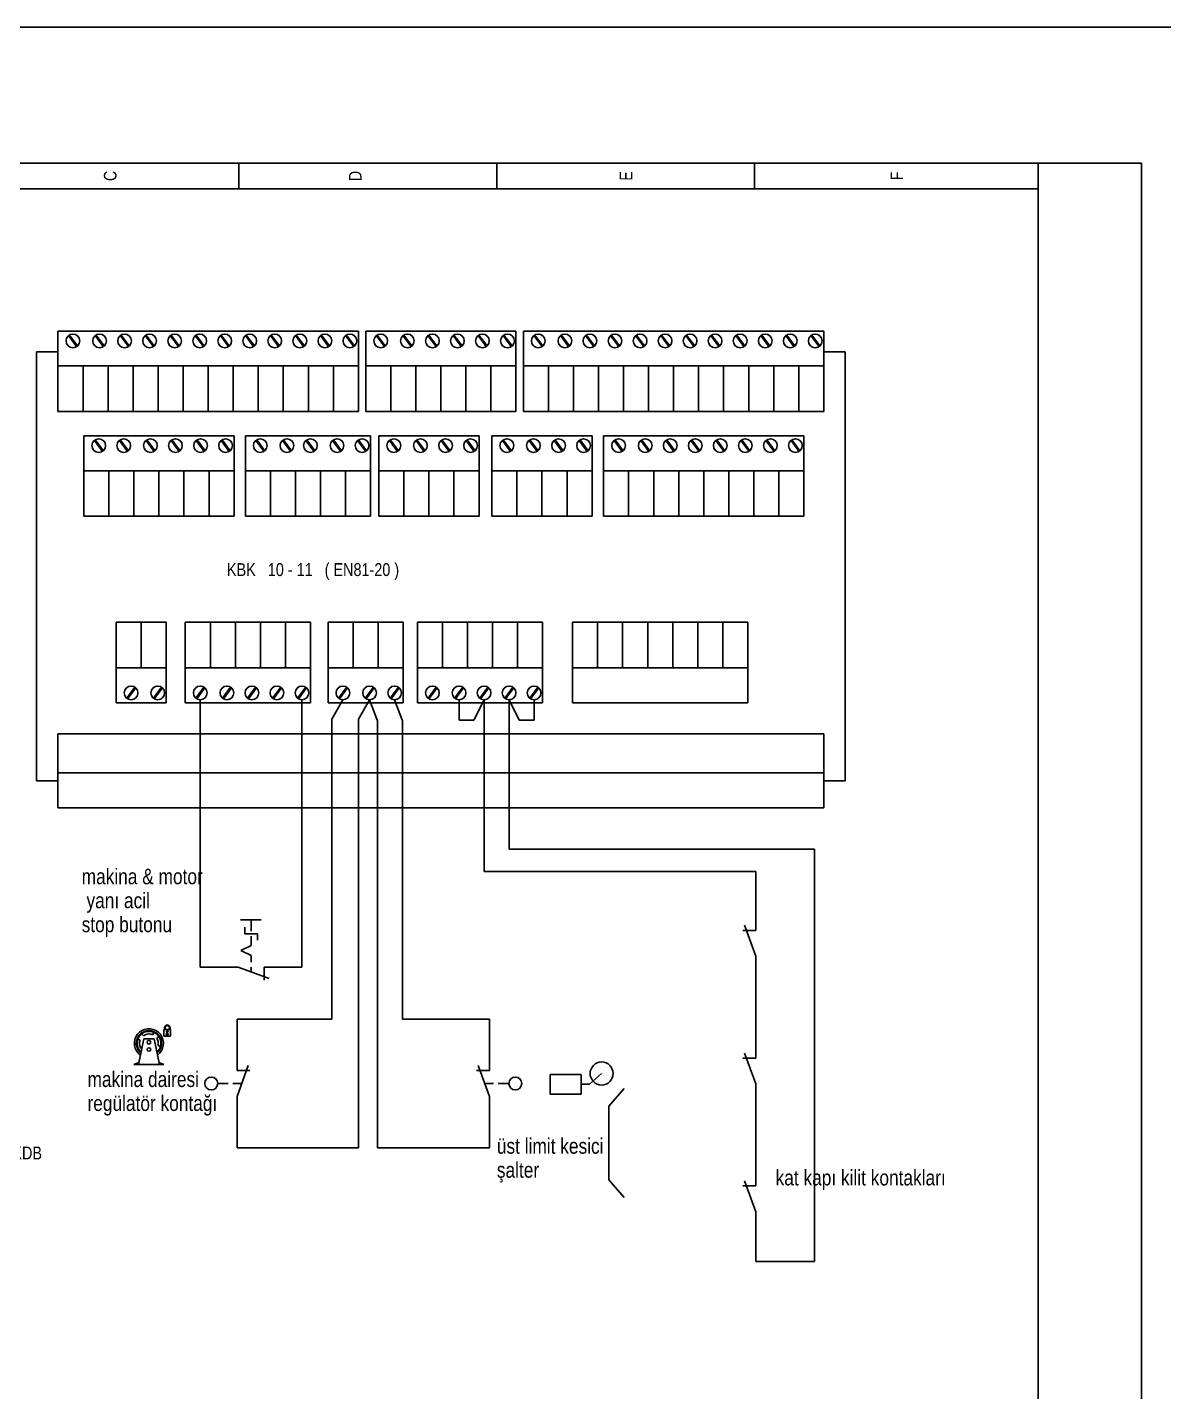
# Model space of a CAD drawing. Header units: centimetres. Extents: x 0 to 12993, y -30 to 2970.
# Drawn here: x 11181 to 11597, y 2470 to 2970 of the extents above; entities that cross this region are included whole.
import ezdxf
from ezdxf.enums import TextEntityAlignment as Align

# ---------------------------------------------------------------- set-up
doc = ezdxf.new("R2010")
doc.units = ezdxf.units.CM
for name, color, linetype in [('SCOTT-CERCEVE', 7, 'CONTINUOUS'), ('SCOTT-ELEKTRIK', 3, 'CONTINUOUS'), ('SCOTT-ELEKTRIK-YAZI', 4, 'CONTINUOUS')]:
    doc.layers.add(name, color=color, linetype=linetype)
doc.styles.get("Standard").update_dxf_attribs({"font": 'arial.ttf', "width": 0.8})

msp = doc.modelspace()

# ---------------------------------------------------------------- linework, layer by layer
at = {"layer": 'SCOTT-CERCEVE'}
for points in [[(0, 0), (12993.16, 0), (12993.16, 2970), (0, 2970)], [(100, 0), (12968.16, 0), (12968.16, 2970), (100, 2970)]]:
    msp.add_lwpolyline(points, close=True, dxfattribs=at)
at = {"layer": 'SCOTT-ELEKTRIK'}
for p, q in [((10922.36, 2920.2), (11589.11, 2920.2)), ((11258.1, 2920.2), (11258.1, 2910.74)), ((11352.67, 2910.74), (11352.67, 2920.2)), ((11447.25, 2910.74), (11447.25, 2920.2)), ((11551.28, 1974.44), (11551.28, 2920.2)), ((11589.11, 2920.2), (11589.11, 1974.44)), ((10922.36, 2910.74), (11551.28, 2910.74)), ((11191.8, 2858.58), (11191.8, 2829.05)), ((11301.97, 2858.58), (11191.8, 2858.58)), ((11301.97, 2858.58), (11301.97, 2829.05)), ((11304.67, 2858.58), (11304.67, 2829.05)), ((11304.67, 2858.58), (11359.75, 2858.58)), ((11359.75, 2858.58), (11359.75, 2829.05)), ((11359.75, 2858.58), (11359.75, 2829.05)), ((11362.45, 2858.58), (11362.45, 2829.05)), ((11472.62, 2858.58), (11362.45, 2858.58)), ((11472.62, 2858.58), (11472.62, 2829.05)), ((11198.65, 2852.86), (11195.66, 2856.89)), ((11198.65, 2852.86), (11195.66, 2856.89)), ((11198.96, 2853.1), (11195.98, 2857.12)), ((11198.96, 2853.1), (11195.98, 2857.12)), ((11208.42, 2852.86), (11205.43, 2856.89)), ((11208.42, 2852.86), (11205.43, 2856.89)), ((11208.73, 2853.1), (11205.76, 2857.12)), ((11208.73, 2853.1), (11205.76, 2857.12)), ((11217.6, 2852.86), (11214.61, 2856.89)), ((11217.6, 2852.86), (11214.61, 2856.89)), ((11217.91, 2853.1), (11214.94, 2857.12)), ((11217.91, 2853.1), (11214.94, 2857.12)), ((11226.78, 2852.86), (11223.79, 2856.89)), ((11226.78, 2852.86), (11223.79, 2856.89)), ((11227.09, 2853.1), (11224.12, 2857.12)), ((11227.09, 2853.1), (11224.12, 2857.12)), ((11235.96, 2852.86), (11232.98, 2856.89)), ((11235.96, 2852.86), (11232.98, 2856.89)), ((11236.27, 2853.1), (11233.3, 2857.12)), ((11236.27, 2853.1), (11233.3, 2857.12)), ((11245.14, 2852.86), (11242.16, 2856.89)), ((11245.14, 2852.86), (11242.16, 2856.89)), ((11245.45, 2853.1), (11242.48, 2857.12)), ((11245.45, 2853.1), (11242.48, 2857.12)), ((11254.32, 2852.86), (11251.34, 2856.89)), ((11254.32, 2852.86), (11251.34, 2856.89)), ((11254.63, 2853.1), (11251.66, 2857.12)), ((11254.63, 2853.1), (11251.66, 2857.12)), ((11263.5, 2852.86), (11260.52, 2856.89)), ((11263.5, 2852.86), (11260.52, 2856.89)), ((11263.82, 2853.1), (11260.84, 2857.12)), ((11263.82, 2853.1), (11260.84, 2857.12)), ((11272.68, 2852.86), (11269.7, 2856.89)), ((11272.68, 2852.86), (11269.7, 2856.89)), ((11273, 2853.1), (11270.02, 2857.12)), ((11273, 2853.1), (11270.02, 2857.12)), ((11281.86, 2852.86), (11278.88, 2856.89)), ((11281.86, 2852.86), (11278.88, 2856.89)), ((11282.18, 2853.1), (11279.2, 2857.12)), ((11282.18, 2853.1), (11279.2, 2857.12)), ((11291.05, 2852.86), (11288.06, 2856.89)), ((11291.05, 2852.86), (11288.06, 2856.89)), ((11291.36, 2853.1), (11288.38, 2857.12)), ((11291.36, 2853.1), (11288.38, 2857.12)), ((11300.23, 2852.86), (11297.24, 2856.89)), ((11300.23, 2852.86), (11297.24, 2856.89)), ((11300.54, 2853.1), (11297.56, 2857.12)), ((11300.54, 2853.1), (11297.56, 2857.12)), ((11311.52, 2852.86), (11308.53, 2856.89)), ((11311.52, 2852.86), (11308.53, 2856.89)), ((11311.83, 2853.1), (11308.86, 2857.12)), ((11311.83, 2853.1), (11308.86, 2857.12)), ((11321.29, 2852.86), (11318.3, 2856.89)), ((11321.29, 2852.86), (11318.3, 2856.89)), ((11321.6, 2853.1), (11318.63, 2857.12)), ((11321.6, 2853.1), (11318.63, 2857.12)), ((11330.47, 2852.86), (11327.48, 2856.89)), ((11330.47, 2852.86), (11327.48, 2856.89)), ((11330.78, 2853.1), (11327.81, 2857.12)), ((11330.78, 2853.1), (11327.81, 2857.12)), ((11339.65, 2852.86), (11336.66, 2856.89)), ((11339.65, 2852.86), (11336.66, 2856.89)), ((11339.96, 2853.1), (11336.99, 2857.12)), ((11339.96, 2853.1), (11336.99, 2857.12)), ((11348.83, 2852.86), (11345.85, 2856.89)), ((11348.83, 2852.86), (11345.85, 2856.89)), ((11349.14, 2853.1), (11346.17, 2857.12)), ((11349.14, 2853.1), (11346.17, 2857.12)), ((11358.01, 2852.86), (11355.03, 2856.89)), ((11358.01, 2852.86), (11355.03, 2856.89)), ((11358.32, 2853.1), (11355.35, 2857.12)), ((11358.32, 2853.1), (11355.35, 2857.12)), ((11369.3, 2852.86), (11366.32, 2856.89)), ((11369.3, 2852.86), (11366.32, 2856.89)), ((11369.62, 2853.1), (11366.64, 2857.12)), ((11369.62, 2853.1), (11366.64, 2857.12)), ((11379.07, 2852.86), (11376.09, 2856.89)), ((11379.07, 2852.86), (11376.09, 2856.89)), ((11379.39, 2853.1), (11376.41, 2857.12)), ((11379.39, 2853.1), (11376.41, 2857.12)), ((11388.26, 2852.86), (11385.27, 2856.89)), ((11388.26, 2852.86), (11385.27, 2856.89)), ((11388.57, 2853.1), (11385.59, 2857.12)), ((11388.57, 2853.1), (11385.59, 2857.12)), ((11397.44, 2852.86), (11394.45, 2856.89)), ((11397.44, 2852.86), (11394.45, 2856.89)), ((11397.75, 2853.1), (11394.77, 2857.12)), ((11397.75, 2853.1), (11394.77, 2857.12)), ((11406.62, 2852.86), (11403.63, 2856.89)), ((11406.62, 2852.86), (11403.63, 2856.89)), ((11406.93, 2853.1), (11403.95, 2857.12)), ((11406.93, 2853.1), (11403.95, 2857.12)), ((11415.8, 2852.86), (11412.81, 2856.89)), ((11415.8, 2852.86), (11412.81, 2856.89)), ((11416.11, 2853.1), (11413.13, 2857.12)), ((11416.11, 2853.1), (11413.13, 2857.12)), ((11424.98, 2852.86), (11421.99, 2856.89)), ((11424.98, 2852.86), (11421.99, 2856.89)), ((11425.29, 2853.1), (11422.32, 2857.12)), ((11425.29, 2853.1), (11422.32, 2857.12)), ((11434.16, 2852.86), (11431.17, 2856.89)), ((11434.16, 2852.86), (11431.17, 2856.89)), ((11434.47, 2853.1), (11431.5, 2857.12)), ((11434.47, 2853.1), (11431.5, 2857.12)), ((11443.34, 2852.86), (11440.35, 2856.89)), ((11443.34, 2852.86), (11440.35, 2856.89)), ((11443.65, 2853.1), (11440.68, 2857.12)), ((11443.65, 2853.1), (11440.68, 2857.12)), ((11452.52, 2852.86), (11449.54, 2856.89)), ((11452.52, 2852.86), (11449.54, 2856.89)), ((11452.83, 2853.1), (11449.86, 2857.12)), ((11452.83, 2853.1), (11449.86, 2857.12)), ((11461.7, 2852.86), (11458.72, 2856.89)), ((11461.7, 2852.86), (11458.72, 2856.89)), ((11462.01, 2853.1), (11459.04, 2857.12)), ((11462.01, 2853.1), (11459.04, 2857.12)), ((11470.88, 2852.86), (11467.9, 2856.89)), ((11470.88, 2852.86), (11467.9, 2856.89)), ((11471.2, 2853.1), (11468.22, 2857.12)), ((11471.2, 2853.1), (11468.22, 2857.12)), ((11183.91, 2693.61), (11183.91, 2850.96)), ((11191.8, 2850.96), (11183.91, 2850.96)), ((11480.51, 2850.96), (11472.62, 2850.96)), ((11480.51, 2693.61), (11480.51, 2850.96)), ((11191.8, 2845.78), (11301.97, 2845.78)), ((11200.98, 2845.78), (11200.98, 2829.05)), ((11210.16, 2845.78), (11210.16, 2829.05)), ((11210.16, 2845.78), (11210.16, 2829.05)), ((11219.34, 2845.78), (11219.34, 2829.05)), ((11219.34, 2845.78), (11219.34, 2829.05)), ((11228.52, 2845.78), (11228.52, 2829.05)), ((11228.52, 2845.78), (11228.52, 2829.05)), ((11237.7, 2845.78), (11237.7, 2829.05)), ((11237.7, 2845.78), (11237.7, 2829.05)), ((11246.88, 2845.78), (11246.88, 2829.05)), ((11246.88, 2845.78), (11246.88, 2829.05)), ((11256.06, 2845.78), (11256.06, 2829.05)), ((11256.06, 2845.78), (11256.06, 2829.05)), ((11256.06, 2845.78), (11256.06, 2829.05)), ((11265.24, 2845.78), (11265.24, 2829.05)), ((11265.24, 2845.78), (11265.24, 2829.05)), ((11265.24, 2845.78), (11265.24, 2829.05)), ((11274.43, 2845.78), (11274.43, 2829.05)), ((11274.43, 2845.78), (11274.43, 2829.05)), ((11274.43, 2845.78), (11274.43, 2829.05)), ((11283.61, 2845.78), (11283.61, 2829.05)), ((11283.61, 2845.78), (11283.61, 2829.05)), ((11283.61, 2845.78), (11283.61, 2829.05)), ((11292.79, 2845.78), (11292.79, 2829.05)), ((11292.79, 2845.78), (11292.79, 2829.05)), ((11292.79, 2845.78), (11292.79, 2829.05)), ((11359.75, 2845.78), (11304.67, 2845.78)), ((11313.85, 2845.78), (11313.85, 2829.05)), ((11323.03, 2845.78), (11323.03, 2829.05)), ((11323.03, 2845.78), (11323.03, 2829.05)), ((11332.21, 2845.78), (11332.21, 2829.05)), ((11332.21, 2845.78), (11332.21, 2829.05)), ((11341.39, 2845.78), (11341.39, 2829.05)), ((11341.39, 2845.78), (11341.39, 2829.05)), ((11350.57, 2845.78), (11350.57, 2829.05)), ((11350.57, 2845.78), (11350.57, 2829.05)), ((11362.45, 2845.78), (11472.62, 2845.78)), ((11371.64, 2845.78), (11371.64, 2829.05)), ((11380.82, 2845.78), (11380.82, 2829.05)), ((11380.82, 2845.78), (11380.82, 2829.05)), ((11390, 2845.78), (11390, 2829.05)), ((11390, 2845.78), (11390, 2829.05)), ((11399.18, 2845.78), (11399.18, 2829.05)), ((11399.18, 2845.78), (11399.18, 2829.05)), ((11408.36, 2845.78), (11408.36, 2829.05)), ((11408.36, 2845.78), (11408.36, 2829.05)), ((11417.54, 2845.78), (11417.54, 2829.05)), ((11417.54, 2845.78), (11417.54, 2829.05)), ((11426.72, 2845.78), (11426.72, 2829.05)), ((11426.72, 2845.78), (11426.72, 2829.05)), ((11426.72, 2845.78), (11426.72, 2829.05)), ((11435.9, 2845.78), (11435.9, 2829.05)), ((11435.9, 2845.78), (11435.9, 2829.05)), ((11435.9, 2845.78), (11435.9, 2829.05)), ((11445.08, 2845.78), (11445.08, 2829.05)), ((11445.08, 2845.78), (11445.08, 2829.05)), ((11445.08, 2845.78), (11445.08, 2829.05)), ((11454.26, 2845.78), (11454.26, 2829.05)), ((11454.26, 2845.78), (11454.26, 2829.05)), ((11454.26, 2845.78), (11454.26, 2829.05)), ((11463.44, 2845.78), (11463.44, 2829.05)), ((11463.44, 2845.78), (11463.44, 2829.05)), ((11463.44, 2845.78), (11463.44, 2829.05)), ((11191.8, 2829.05), (11301.97, 2829.05)), ((11304.67, 2829.05), (11359.75, 2829.05)), ((11362.45, 2829.05), (11472.62, 2829.05)), ((11201.28, 2820.15), (11256.36, 2820.15)), ((11201.28, 2820.15), (11201.28, 2790.63)), ((11208.13, 2814.44), (11205.14, 2818.47)), ((11208.13, 2814.44), (11205.14, 2818.47)), ((11208.44, 2814.68), (11205.47, 2818.69)), ((11208.44, 2814.68), (11205.47, 2818.69)), ((11217.31, 2814.44), (11214.32, 2818.47)), ((11217.31, 2814.44), (11214.32, 2818.47)), ((11217.62, 2814.68), (11214.65, 2818.69)), ((11217.62, 2814.68), (11214.65, 2818.69)), ((11227.08, 2814.44), (11224.09, 2818.47)), ((11227.08, 2814.44), (11224.09, 2818.47)), ((11227.39, 2814.68), (11224.42, 2818.69)), ((11227.39, 2814.68), (11224.42, 2818.69)), ((11236.26, 2814.44), (11233.27, 2818.47)), ((11236.26, 2814.44), (11233.27, 2818.47)), ((11236.57, 2814.68), (11233.6, 2818.69)), ((11236.57, 2814.68), (11233.6, 2818.69)), ((11245.44, 2814.44), (11242.46, 2818.47)), ((11245.44, 2814.44), (11242.46, 2818.47)), ((11245.75, 2814.68), (11242.78, 2818.69)), ((11245.75, 2814.68), (11242.78, 2818.69)), ((11254.62, 2814.44), (11251.64, 2818.47)), ((11254.62, 2814.44), (11251.64, 2818.47)), ((11254.93, 2814.68), (11251.96, 2818.69)), ((11254.93, 2814.68), (11251.96, 2818.69)), ((11256.36, 2820.15), (11256.36, 2790.63)), ((11256.36, 2820.15), (11256.36, 2790.63)), ((11260.52, 2820.15), (11306.42, 2820.15)), ((11260.52, 2820.15), (11260.52, 2790.63)), ((11267.37, 2814.44), (11264.38, 2818.47)), ((11267.37, 2814.44), (11264.38, 2818.47)), ((11267.68, 2814.68), (11264.7, 2818.69)), ((11267.68, 2814.68), (11264.7, 2818.69)), ((11277.14, 2814.44), (11274.15, 2818.47)), ((11277.14, 2814.44), (11274.15, 2818.47)), ((11277.45, 2814.68), (11274.47, 2818.69)), ((11277.45, 2814.68), (11274.47, 2818.69)), ((11285.73, 2814.44), (11282.74, 2818.47)), ((11285.73, 2814.44), (11282.74, 2818.47)), ((11286.04, 2814.68), (11283.07, 2818.69)), ((11286.04, 2814.68), (11283.07, 2818.69)), ((11295.5, 2814.44), (11292.51, 2818.47)), ((11295.5, 2814.44), (11292.51, 2818.47)), ((11295.81, 2814.68), (11292.84, 2818.69)), ((11295.81, 2814.68), (11292.84, 2818.69)), ((11304.68, 2814.44), (11301.69, 2818.47)), ((11304.68, 2814.44), (11301.69, 2818.47)), ((11304.99, 2814.68), (11302.02, 2818.69)), ((11304.99, 2814.68), (11302.02, 2818.69)), ((11306.42, 2820.15), (11306.42, 2790.63)), ((11306.42, 2820.15), (11306.42, 2790.63)), ((11309.48, 2820.15), (11309.48, 2790.63)), ((11309.48, 2820.15), (11346.21, 2820.15)), ((11316.33, 2814.44), (11313.35, 2818.47)), ((11316.33, 2814.44), (11313.35, 2818.47)), ((11316.64, 2814.68), (11313.67, 2818.69)), ((11316.64, 2814.68), (11313.67, 2818.69)), ((11326.1, 2814.44), (11323.12, 2818.47)), ((11326.1, 2814.44), (11323.12, 2818.47)), ((11326.42, 2814.68), (11323.44, 2818.69)), ((11326.42, 2814.68), (11323.44, 2818.69)), ((11335.28, 2814.44), (11332.3, 2818.47)), ((11335.28, 2814.44), (11332.3, 2818.47)), ((11335.6, 2814.68), (11332.62, 2818.69)), ((11335.6, 2814.68), (11332.62, 2818.69)), ((11344.46, 2814.44), (11341.48, 2818.47)), ((11344.46, 2814.44), (11341.48, 2818.47)), ((11344.78, 2814.68), (11341.8, 2818.69)), ((11344.78, 2814.68), (11341.8, 2818.69)), ((11346.21, 2820.15), (11346.21, 2790.63)), ((11346.21, 2820.15), (11346.21, 2790.63)), ((11350.93, 2820.15), (11350.93, 2790.63)), ((11350.93, 2820.15), (11387.65, 2820.15)), ((11357.78, 2814.44), (11354.79, 2818.47)), ((11357.78, 2814.44), (11354.79, 2818.47)), ((11358.09, 2814.68), (11355.11, 2818.69)), ((11358.09, 2814.68), (11355.11, 2818.69)), ((11367.55, 2814.44), (11364.56, 2818.47)), ((11367.55, 2814.44), (11364.56, 2818.47)), ((11367.86, 2814.68), (11364.88, 2818.69)), ((11367.86, 2814.68), (11364.88, 2818.69)), ((11376.73, 2814.44), (11373.74, 2818.47)), ((11376.73, 2814.44), (11373.74, 2818.47)), ((11377.04, 2814.68), (11374.06, 2818.69)), ((11377.04, 2814.68), (11374.06, 2818.69)), ((11385.91, 2814.44), (11382.92, 2818.47)), ((11385.91, 2814.44), (11382.92, 2818.47)), ((11386.22, 2814.68), (11383.25, 2818.69)), ((11386.22, 2814.68), (11383.25, 2818.69)), ((11387.65, 2820.15), (11387.65, 2790.63)), ((11387.65, 2820.15), (11387.65, 2790.63)), ((11391.89, 2820.15), (11391.89, 2790.63)), ((11465.33, 2820.15), (11391.89, 2820.15)), ((11398.74, 2814.44), (11395.75, 2818.47)), ((11398.74, 2814.44), (11395.75, 2818.47)), ((11399.05, 2814.68), (11396.07, 2818.69)), ((11399.05, 2814.68), (11396.07, 2818.69)), ((11408.51, 2814.44), (11405.52, 2818.47)), ((11408.51, 2814.44), (11405.52, 2818.47)), ((11408.82, 2814.68), (11405.84, 2818.69)), ((11408.82, 2814.68), (11405.84, 2818.69)), ((11417.69, 2814.44), (11414.7, 2818.47)), ((11417.69, 2814.44), (11414.7, 2818.47)), ((11418, 2814.68), (11415.02, 2818.69)), ((11418, 2814.68), (11415.02, 2818.69)), ((11426.87, 2814.44), (11423.88, 2818.47)), ((11426.87, 2814.44), (11423.88, 2818.47)), ((11427.18, 2814.68), (11424.2, 2818.69)), ((11427.18, 2814.68), (11424.2, 2818.69)), ((11436.05, 2814.44), (11433.06, 2818.47)), ((11436.05, 2814.44), (11433.06, 2818.47)), ((11436.36, 2814.68), (11433.39, 2818.69)), ((11436.36, 2814.68), (11433.39, 2818.69)), ((11445.23, 2814.44), (11442.24, 2818.47)), ((11445.23, 2814.44), (11442.24, 2818.47)), ((11445.54, 2814.68), (11442.57, 2818.69)), ((11445.54, 2814.68), (11442.57, 2818.69)), ((11454.41, 2814.44), (11451.43, 2818.47)), ((11454.41, 2814.44), (11451.43, 2818.47)), ((11454.72, 2814.68), (11451.75, 2818.69)), ((11454.72, 2814.68), (11451.75, 2818.69)), ((11463.59, 2814.44), (11460.61, 2818.47)), ((11463.59, 2814.44), (11460.61, 2818.47)), ((11463.9, 2814.68), (11460.93, 2818.69)), ((11463.9, 2814.68), (11460.93, 2818.69)), ((11465.33, 2820.15), (11465.33, 2790.63)), ((11256.36, 2807.35), (11201.28, 2807.35)), ((11210.46, 2807.35), (11210.46, 2790.63)), ((11210.46, 2807.35), (11210.46, 2790.63)), ((11219.64, 2807.35), (11219.64, 2790.63)), ((11228.82, 2807.35), (11228.82, 2790.63)), ((11228.82, 2807.35), (11228.82, 2790.63)), ((11238, 2807.35), (11238, 2790.63)), ((11238, 2807.35), (11238, 2790.63)), ((11247.18, 2807.35), (11247.18, 2790.63)), ((11247.18, 2807.35), (11247.18, 2790.63)), ((11306.42, 2807.35), (11260.52, 2807.35)), ((11269.7, 2807.35), (11269.7, 2790.63)), ((11278.88, 2807.35), (11278.88, 2790.63)), ((11278.88, 2807.35), (11278.88, 2790.63)), ((11278.88, 2807.35), (11278.88, 2790.63)), ((11288.06, 2807.35), (11288.06, 2790.63)), ((11297.24, 2807.35), (11297.24, 2790.63)), ((11297.24, 2807.35), (11297.24, 2790.63)), ((11346.21, 2807.35), (11309.48, 2807.35)), ((11318.66, 2807.35), (11318.66, 2790.63)), ((11327.84, 2807.35), (11327.84, 2790.63)), ((11327.84, 2807.35), (11327.84, 2790.63)), ((11337.02, 2807.35), (11337.02, 2790.63)), ((11337.02, 2807.35), (11337.02, 2790.63)), ((11387.65, 2807.35), (11350.93, 2807.35)), ((11360.11, 2807.35), (11360.11, 2790.63)), ((11369.29, 2807.35), (11369.29, 2790.63)), ((11369.29, 2807.35), (11369.29, 2790.63)), ((11378.47, 2807.35), (11378.47, 2790.63)), ((11378.47, 2807.35), (11378.47, 2790.63)), ((11391.89, 2807.35), (11465.33, 2807.35)), ((11401.07, 2807.35), (11401.07, 2790.63)), ((11410.25, 2807.35), (11410.25, 2790.63)), ((11410.25, 2807.35), (11410.25, 2790.63)), ((11419.43, 2807.35), (11419.43, 2790.63)), ((11419.43, 2807.35), (11419.43, 2790.63)), ((11428.61, 2807.35), (11428.61, 2790.63)), ((11428.61, 2807.35), (11428.61, 2790.63)), ((11437.79, 2807.35), (11437.79, 2790.63)), ((11437.79, 2807.35), (11437.79, 2790.63)), ((11446.97, 2807.35), (11446.97, 2790.63)), ((11446.97, 2807.35), (11446.97, 2790.63)), ((11456.15, 2807.35), (11456.15, 2790.63)), ((11256.36, 2790.63), (11201.28, 2790.63)), ((11306.42, 2790.63), (11260.52, 2790.63)), ((11309.48, 2790.63), (11346.21, 2790.63)), ((11350.93, 2790.63), (11387.65, 2790.63)), ((11391.89, 2790.63), (11465.33, 2790.63)), ((11213.14, 2722.25), (11213.14, 2751.77)), ((11231.5, 2751.77), (11213.14, 2751.77)), ((11222.32, 2735.05), (11222.32, 2751.77)), ((11231.5, 2722.25), (11231.5, 2751.77)), ((11231.5, 2722.25), (11231.5, 2751.77)), ((11238.49, 2722.25), (11238.49, 2751.77)), ((11284.4, 2751.77), (11238.49, 2751.77)), ((11247.67, 2735.05), (11247.67, 2751.77)), ((11256.85, 2735.05), (11256.85, 2751.77)), ((11256.85, 2735.05), (11256.85, 2751.77)), ((11266.03, 2735.05), (11266.03, 2751.77)), ((11266.03, 2735.05), (11266.03, 2751.77)), ((11275.22, 2735.05), (11275.22, 2751.77)), ((11275.22, 2735.05), (11275.22, 2751.77)), ((11284.4, 2722.25), (11284.4, 2751.77)), ((11284.4, 2722.25), (11284.4, 2751.77)), ((11290.83, 2722.25), (11290.83, 2751.77)), ((11318.37, 2751.77), (11290.83, 2751.77)), ((11300.01, 2735.05), (11300.01, 2751.77)), ((11309.19, 2735.05), (11309.19, 2751.77)), ((11309.19, 2735.05), (11309.19, 2751.77)), ((11318.37, 2722.25), (11318.37, 2751.77)), ((11318.37, 2722.25), (11318.37, 2751.77)), ((11323.63, 2722.25), (11323.63, 2751.77)), ((11323.63, 2751.77), (11369.53, 2751.77)), ((11332.81, 2735.05), (11332.81, 2751.77)), ((11341.99, 2735.05), (11341.99, 2751.77)), ((11341.99, 2735.05), (11341.99, 2751.77)), ((11351.17, 2735.05), (11351.17, 2751.77)), ((11351.17, 2735.05), (11351.17, 2751.77)), ((11360.35, 2735.05), (11360.35, 2751.77)), ((11360.35, 2735.05), (11360.35, 2751.77)), ((11369.53, 2722.25), (11369.53, 2751.77)), ((11369.53, 2722.25), (11369.53, 2751.77)), ((11380.51, 2722.25), (11380.51, 2751.77)), ((11380.51, 2751.77), (11444.78, 2751.77)), ((11389.69, 2735.05), (11389.69, 2751.77)), ((11398.87, 2735.05), (11398.87, 2751.77)), ((11398.87, 2735.05), (11398.87, 2751.77)), ((11408.05, 2735.05), (11408.05, 2751.77)), ((11408.05, 2735.05), (11408.05, 2751.77)), ((11417.23, 2735.05), (11417.23, 2751.77)), ((11417.23, 2735.05), (11417.23, 2751.77)), ((11426.41, 2735.05), (11426.41, 2751.77)), ((11426.41, 2735.05), (11426.41, 2751.77)), ((11435.59, 2735.05), (11435.59, 2751.77)), ((11435.59, 2735.05), (11435.59, 2751.77)), ((11444.78, 2722.25), (11444.78, 2751.77)), ((11231.5, 2735.05), (11213.14, 2735.05)), ((11284.4, 2735.05), (11238.49, 2735.05)), ((11318.37, 2735.05), (11290.83, 2735.05)), ((11369.53, 2735.05), (11323.63, 2735.05)), ((11380.51, 2735.05), (11444.78, 2735.05)), ((11219.99, 2727.96), (11217, 2723.93)), ((11219.99, 2727.96), (11217, 2723.93)), ((11220.3, 2727.72), (11217.32, 2723.71)), ((11220.3, 2727.72), (11217.32, 2723.71)), ((11229.76, 2727.96), (11226.77, 2723.93)), ((11229.76, 2727.96), (11226.77, 2723.93)), ((11230.07, 2727.72), (11227.09, 2723.71)), ((11230.07, 2727.72), (11227.09, 2723.71)), ((11245.34, 2727.96), (11242.36, 2723.93)), ((11245.34, 2727.96), (11242.36, 2723.93)), ((11245.65, 2727.72), (11242.68, 2723.71)), ((11245.65, 2727.72), (11242.68, 2723.71)), ((11255.11, 2727.96), (11252.13, 2723.93)), ((11255.11, 2727.96), (11252.13, 2723.93)), ((11255.42, 2727.72), (11252.45, 2723.71)), ((11255.42, 2727.72), (11252.45, 2723.71)), ((11264.29, 2727.96), (11261.31, 2723.93)), ((11264.29, 2727.96), (11261.31, 2723.93)), ((11264.61, 2727.72), (11261.63, 2723.71)), ((11264.61, 2727.72), (11261.63, 2723.71)), ((11273.47, 2727.96), (11270.49, 2723.93)), ((11273.47, 2727.96), (11270.49, 2723.93)), ((11273.79, 2727.72), (11270.81, 2723.71)), ((11273.79, 2727.72), (11270.81, 2723.71)), ((11282.65, 2727.96), (11279.67, 2723.93)), ((11282.65, 2727.96), (11279.67, 2723.93)), ((11282.97, 2727.72), (11279.99, 2723.71)), ((11282.97, 2727.72), (11279.99, 2723.71)), ((11297.68, 2727.96), (11294.69, 2723.93)), ((11297.68, 2727.96), (11294.69, 2723.93)), ((11297.99, 2727.72), (11295.02, 2723.71)), ((11297.99, 2727.72), (11295.02, 2723.71)), ((11307.45, 2727.96), (11304.46, 2723.93)), ((11307.45, 2727.96), (11304.46, 2723.93)), ((11307.76, 2727.72), (11304.79, 2723.71)), ((11307.76, 2727.72), (11304.79, 2723.71)), ((11316.63, 2727.96), (11313.65, 2723.93)), ((11316.63, 2727.96), (11313.65, 2723.93)), ((11316.94, 2727.72), (11313.97, 2723.71)), ((11316.94, 2727.72), (11313.97, 2723.71)), ((11330.48, 2727.96), (11327.49, 2723.93)), ((11330.48, 2727.96), (11327.49, 2723.93)), ((11330.79, 2727.72), (11327.81, 2723.71)), ((11330.79, 2727.72), (11327.81, 2723.71)), ((11340.25, 2727.96), (11337.26, 2723.93)), ((11340.25, 2727.96), (11337.26, 2723.93)), ((11340.56, 2727.72), (11337.58, 2723.71)), ((11340.56, 2727.72), (11337.58, 2723.71)), ((11349.43, 2727.96), (11346.44, 2723.93)), ((11349.43, 2727.96), (11346.44, 2723.93)), ((11349.74, 2727.72), (11346.76, 2723.71)), ((11349.74, 2727.72), (11346.76, 2723.71)), ((11358.61, 2727.96), (11355.62, 2723.93)), ((11358.61, 2727.96), (11355.62, 2723.93)), ((11358.92, 2727.72), (11355.94, 2723.71)), ((11358.92, 2727.72), (11355.94, 2723.71)), ((11367.79, 2727.96), (11364.8, 2723.93)), ((11367.79, 2727.96), (11364.8, 2723.93)), ((11368.1, 2727.72), (11365.13, 2723.71)), ((11368.1, 2727.72), (11365.13, 2723.71)), ((11243.97, 2723.35), (11243.97, 2625.21)), ((11281.28, 2723.35), (11281.28, 2625.21)), ((11296.3, 2723.35), (11292.23, 2716.16)), ((11306.07, 2723.35), (11302, 2716.16)), ((11306.07, 2723.35), (11309.01, 2715.62)), ((11315.26, 2723.35), (11318.19, 2715.62)), ((11338.87, 2723.35), (11338.87, 2715.86)), ((11348.05, 2723.35), (11344.35, 2715.86)), ((11348.05, 2723.35), (11348.05, 2660.33)), ((11357.23, 2723.35), (11357.23, 2668.53)), ((11357.23, 2723.35), (11360.94, 2715.86)), ((11366.41, 2723.35), (11366.41, 2715.86)), ((11213.14, 2722.25), (11231.5, 2722.25)), ((11238.49, 2722.25), (11284.4, 2722.25)), ((11290.83, 2722.25), (11318.37, 2722.25)), ((11323.63, 2722.25), (11369.53, 2722.25)), ((11444.78, 2722.25), (11380.51, 2722.25)), ((11292.23, 2716.16), (11292.23, 2606.21)), ((11302, 2716.16), (11302, 2558.95)), ((11309.01, 2715.62), (11309.01, 2558.95)), ((11318.19, 2715.62), (11318.19, 2606.21)), ((11344.35, 2715.86), (11338.87, 2715.86)), ((11360.94, 2715.86), (11366.41, 2715.86)), ((11191.8, 2683.73), (11191.8, 2710.88)), ((11191.8, 2710.88), (11301.97, 2710.88)), ((11301.97, 2710.88), (11359.75, 2710.88)), ((11359.75, 2710.88), (11472.62, 2710.88)), ((11472.62, 2683.73), (11472.62, 2710.88)), ((11191.8, 2693.61), (11183.91, 2693.61)), ((11191.8, 2696.53), (11301.97, 2696.53)), ((11359.75, 2696.53), (11301.97, 2696.53)), ((11359.75, 2696.53), (11472.62, 2696.53)), ((11480.51, 2693.61), (11472.62, 2693.61)), ((11301.97, 2683.73), (11191.8, 2683.73)), ((11301.97, 2683.73), (11359.75, 2683.73)), ((11472.62, 2683.73), (11359.75, 2683.73)), ((11357.23, 2668.53), (11469.22, 2668.53)), ((11469.22, 2668.53), (11469.22, 2517.26)), ((11447.66, 2660.33), (11348.05, 2660.33)), ((11447.66, 2643.48), (11447.66, 2660.33)), ((11258.76, 2642.63), (11266.33, 2642.63)), ((11262.62, 2642.61), (11262.62, 2638.45)), ((11447.66, 2638.75), (11447.66, 2643.48)), ((11260.26, 2639.87), (11260.26, 2637.51)), ((11447.66, 2638.75), (11442.93, 2638.75)), ((11447.66, 2629.3), (11443.53, 2640.65)), ((11258.84, 2631.36), (11262.62, 2633.25)), ((11264.99, 2637.51), (11260.26, 2637.51)), ((11262.62, 2636.56), (11262.62, 2633.25)), ((11264.99, 2637.51), (11264.99, 2635.14)), ((11262.62, 2629.47), (11258.84, 2631.36)), ((11262.62, 2629.47), (11262.62, 2627.1)), ((11447.66, 2629.3), (11447.66, 2624.57)), ((11253.17, 2625.21), (11243.97, 2625.21)), ((11257.89, 2625.21), (11253.17, 2625.21)), ((11257.89, 2625.21), (11269.24, 2621.08)), ((11262.62, 2625.21), (11262.62, 2623.51)), ((11267.35, 2625.21), (11272.08, 2625.21)), ((11267.35, 2625.21), (11267.35, 2620.48)), ((11281.28, 2625.21), (11272.08, 2625.21)), ((11447.66, 2624.57), (11447.66, 2596.59)), ((11230.89, 2602.99), (11230.89, 2602.38)), ((11231.08, 2602.38), (11231.08, 2602.99)), ((11232.68, 2602.38), (11232.68, 2602.99)), ((11232.88, 2602.99), (11232.88, 2602.38)), ((11292.23, 2606.21), (11257.46, 2606.21)), ((11257.46, 2606.21), (11257.46, 2592.04)), ((11350.03, 2606.21), (11318.19, 2606.21)), ((11350.03, 2592.04), (11350.03, 2606.21)), ((11221.92, 2598.51), (11221.05, 2598.84)), ((11223.28, 2598.92), (11221.33, 2589.5)), ((11223.12, 2600.09), (11222.48, 2600.79)), ((11223.28, 2598.92), (11227.02, 2598.92)), ((11226.58, 2600.45), (11226.97, 2601.3)), ((11227.02, 2598.92), (11228.97, 2589.5)), ((11227.99, 2599.26), (11228.74, 2599.82)), ((11230.65, 2602.38), (11233.11, 2602.38)), ((11230.65, 2602.38), (11230.65, 2599.92)), ((11233.11, 2599.92), (11230.65, 2599.92)), ((11231.52, 2600.48), (11231.75, 2601.44)), ((11231.52, 2600.48), (11232.24, 2600.48)), ((11232.24, 2600.48), (11232.01, 2601.44)), ((11233.11, 2602.38), (11233.11, 2599.92)), ((11227.87, 2594.8), (11228.37, 2594.37)), ((11228.49, 2596.52), (11229.34, 2596.08)), ((11447.66, 2582.41), (11443.53, 2593.76)), ((11447.66, 2591.87), (11447.66, 2596.59)), ((11219.66, 2589.5), (11221.49, 2590.3)), ((11230.63, 2589.5), (11219.66, 2589.5)), ((11230.63, 2589.5), (11228.8, 2590.3)), ((11257.46, 2587.31), (11257.46, 2592.04)), ((11257.46, 2577.86), (11261.59, 2589.2)), ((11350.03, 2577.86), (11345.9, 2589.2)), ((11350.03, 2587.31), (11350.03, 2592.04)), ((11447.66, 2591.87), (11442.93, 2591.87)), ((11250.37, 2582.58), (11254.26, 2582.58)), ((11255.94, 2582.58), (11259.18, 2582.58)), ((11257.46, 2587.31), (11262.19, 2587.31)), ((11350.03, 2587.31), (11345.3, 2587.31)), ((11351.54, 2582.58), (11348.31, 2582.58)), ((11357.12, 2582.58), (11353.23, 2582.58)), ((11372.26, 2585.87), (11383.67, 2585.87)), ((11372.26, 2578.68), (11372.26, 2585.87)), ((11383.67, 2585.87), (11383.67, 2578.68)), ((11386.7, 2582.27), (11391.16, 2586.24)), ((11257.46, 2577.86), (11257.46, 2573.13)), ((11350.03, 2577.86), (11350.03, 2573.13)), ((11383.67, 2578.68), (11372.26, 2578.68)), ((11383.67, 2582.27), (11386.7, 2582.27)), ((11399.39, 2580.79), (11393.76, 2574.28)), ((11447.66, 2582.41), (11447.66, 2577.68)), ((11447.66, 2577.68), (11447.66, 2549.7)), ((11257.46, 2558.95), (11257.46, 2573.13)), ((11350.03, 2558.95), (11350.03, 2573.13)), ((11393.76, 2574.28), (11393.76, 2547.28)), ((11257.46, 2558.95), (11302, 2558.95)), ((11309.01, 2558.95), (11350.03, 2558.95)), ((11447.66, 2544.98), (11447.66, 2549.7)), ((11399.39, 2540.78), (11393.76, 2547.28)), ((11447.66, 2544.98), (11442.93, 2544.98)), ((11447.66, 2535.52), (11443.53, 2546.87)), ((11447.66, 2535.52), (11447.66, 2530.79)), ((11447.66, 2530.79), (11447.66, 2517.26)), ((11447.66, 2517.26), (11469.22, 2517.26))]:
    msp.add_line(p, q, dxfattribs=at)
for points in [[(11228.25, 2592.99), (11229.05, 2593.7), (11229.7, 2594.56), (11230.16, 2595.52), (11230.42, 2596.56), (11230.47, 2597.64), (11230.3, 2598.7), (11229.92, 2599.7), (11229.35, 2600.61), (11228.61, 2601.38), (11227.72, 2601.99), (11226.74, 2602.41), (11225.69, 2602.63), (11224.61, 2602.63), (11223.56, 2602.41), (11222.57, 2601.99), (11221.69, 2601.38), (11220.95, 2600.61), (11220.38, 2599.7), (11220, 2598.7), (11219.83, 2597.64), (11219.87, 2596.56), (11220.13, 2595.52), (11220.6, 2594.56), (11221.24, 2593.7), (11222.05, 2592.99)], [(11232.88, 2602.99), (11232.85, 2603.2), (11232.79, 2603.4), (11232.69, 2603.58), (11232.55, 2603.73), (11232.38, 2603.86), (11232.19, 2603.94), (11231.98, 2603.98), (11231.78, 2603.98), (11231.57, 2603.94), (11231.38, 2603.86), (11231.21, 2603.73), (11231.08, 2603.58), (11230.97, 2603.4), (11230.91, 2603.2), (11230.89, 2602.99)], [(11232.68, 2602.99), (11232.66, 2603.16), (11232.61, 2603.32), (11232.52, 2603.47), (11232.41, 2603.59), (11232.28, 2603.69), (11232.12, 2603.75), (11231.96, 2603.79), (11231.79, 2603.79), (11231.63, 2603.75), (11231.48, 2603.68), (11231.34, 2603.58), (11231.23, 2603.46), (11231.15, 2603.31), (11231.1, 2603.15), (11231.08, 2602.99)], [(11228.09, 2593.75), (11228.76, 2594.42), (11229.27, 2595.21), (11229.62, 2596.09), (11229.77, 2597.03), (11229.74, 2597.97), (11229.51, 2598.89), (11229.1, 2599.74), (11228.53, 2600.5), (11227.82, 2601.12), (11226.99, 2601.58), (11226.09, 2601.86), (11225.15, 2601.96), (11224.21, 2601.86), (11223.31, 2601.58), (11222.48, 2601.12), (11221.77, 2600.5), (11221.19, 2599.74), (11220.79, 2598.89), (11220.56, 2597.97), (11220.52, 2597.03), (11220.68, 2596.09), (11221.03, 2595.21), (11221.54, 2594.42), (11222.21, 2593.75)], [(11228.03, 2594.04), (11228.63, 2594.68), (11229.09, 2595.44), (11229.39, 2596.26), (11229.52, 2597.14), (11229.47, 2598.01), (11229.24, 2598.87), (11228.85, 2599.66), (11228.31, 2600.35), (11227.64, 2600.92), (11226.87, 2601.35), (11226.03, 2601.61), (11225.15, 2601.7), (11224.27, 2601.61), (11223.43, 2601.35), (11222.66, 2600.92), (11221.99, 2600.35), (11221.45, 2599.66), (11221.06, 2598.87), (11220.83, 2598.01), (11220.78, 2597.14), (11220.91, 2596.26), (11221.21, 2595.44), (11221.67, 2594.68), (11222.27, 2594.04)], [(11221.92, 2598.51), (11221.75, 2597.82), (11221.72, 2597.1), (11221.84, 2596.4), (11222.1, 2595.74), (11222.5, 2595.15)], [(11226.58, 2600.45), (11225.89, 2600.68), (11225.16, 2600.76), (11224.44, 2600.69), (11223.75, 2600.46), (11223.12, 2600.09)], [(11228.49, 2596.52), (11228.58, 2597.23), (11228.53, 2597.94), (11228.33, 2598.63), (11227.99, 2599.26)], [(11232.01, 2601.44), (11232.06, 2601.47), (11232.09, 2601.51), (11232.12, 2601.56), (11232.14, 2601.61), (11232.15, 2601.66), (11232.15, 2601.72), (11232.13, 2601.77), (11232.11, 2601.82), (11232.08, 2601.86), (11232.03, 2601.9), (11231.99, 2601.92), (11231.93, 2601.94), (11231.88, 2601.95), (11231.83, 2601.94), (11231.77, 2601.92), (11231.73, 2601.9), (11231.68, 2601.86), (11231.65, 2601.82), (11231.63, 2601.77), (11231.61, 2601.72), (11231.61, 2601.66), (11231.62, 2601.61), (11231.64, 2601.56), (11231.67, 2601.51), (11231.7, 2601.47), (11231.75, 2601.44)]]:
    msp.add_lwpolyline(points, dxfattribs=at)
for centre, radius in [((11197.27, 2854.96), 2.51), ((11207.04, 2854.96), 2.51), ((11216.22, 2854.96), 2.51), ((11225.4, 2854.96), 2.51), ((11234.59, 2854.96), 2.51), ((11243.77, 2854.96), 2.51), ((11252.95, 2854.96), 2.51), ((11262.13, 2854.96), 2.51), ((11271.31, 2854.96), 2.51), ((11280.49, 2854.96), 2.51), ((11289.67, 2854.96), 2.51), ((11298.85, 2854.96), 2.51), ((11310.14, 2854.96), 2.51), ((11319.91, 2854.96), 2.51), ((11329.09, 2854.96), 2.51), ((11338.27, 2854.96), 2.51), ((11347.46, 2854.96), 2.51), ((11356.64, 2854.96), 2.51), ((11367.93, 2854.96), 2.51), ((11377.7, 2854.96), 2.51), ((11386.88, 2854.96), 2.51), ((11396.06, 2854.96), 2.51), ((11405.24, 2854.96), 2.51), ((11414.42, 2854.96), 2.51), ((11423.6, 2854.96), 2.51), ((11432.78, 2854.96), 2.51), ((11441.96, 2854.96), 2.51), ((11451.15, 2854.96), 2.51), ((11460.33, 2854.96), 2.51), ((11469.51, 2854.96), 2.51), ((11206.75, 2816.54), 2.51), ((11215.93, 2816.54), 2.51), ((11225.7, 2816.54), 2.51), ((11234.88, 2816.54), 2.51), ((11244.07, 2816.54), 2.51), ((11253.25, 2816.54), 2.51), ((11265.99, 2816.54), 2.51), ((11275.76, 2816.54), 2.51), ((11284.35, 2816.54), 2.51), ((11294.12, 2816.54), 2.51), ((11303.3, 2816.54), 2.51), ((11314.96, 2816.54), 2.51), ((11324.73, 2816.54), 2.51), ((11333.91, 2816.54), 2.51), ((11343.09, 2816.54), 2.51), ((11356.4, 2816.54), 2.51), ((11366.17, 2816.54), 2.51), ((11375.35, 2816.54), 2.51), ((11384.53, 2816.54), 2.51), ((11397.36, 2816.54), 2.51), ((11407.13, 2816.54), 2.51), ((11416.31, 2816.54), 2.51), ((11425.49, 2816.54), 2.51), ((11434.67, 2816.54), 2.51), ((11443.85, 2816.54), 2.51), ((11453.04, 2816.54), 2.51), ((11462.22, 2816.54), 2.51), ((11218.61, 2725.86), 2.51), ((11228.38, 2725.86), 2.51), ((11243.97, 2725.86), 2.51), ((11253.74, 2725.86), 2.51), ((11262.92, 2725.86), 2.51), ((11272.1, 2725.86), 2.51), ((11281.28, 2725.86), 2.51), ((11296.3, 2725.86), 2.51), ((11306.07, 2725.86), 2.51), ((11315.26, 2725.86), 2.51), ((11329.1, 2725.86), 2.51), ((11338.87, 2725.86), 2.51), ((11348.05, 2725.86), 2.51), ((11357.23, 2725.86), 2.51), ((11366.41, 2725.86), 2.51), ((11225.15, 2597.71), 0.667), ((11225.15, 2595.04), 0.667), ((11391.16, 2586.24), 4.23), ((11248, 2582.58), 2.36), ((11359.49, 2582.58), 2.36)]:
    msp.add_circle(centre, radius, dxfattribs=at)

# ---------------------------------------------------------------- texts
at = {"layer": 'SCOTT-ELEKTRIK-YAZI', "width": 0.8}
for s, p in [('C', (11213.27, 2915.47)), ('D', (11303.12, 2915.47)), ('E', (11402.42, 2915.47)), ('F', (11501.72, 2915.47))]:
    msp.add_text(s, height=4.63, rotation=90, dxfattribs=at).set_placement(p, align=Align.CENTER)
for s, height, p in [('KBK   10 - 11   ( EN81-20 )', 4.7288, (11253.76, 2773.44)), ('makina & motor', 5.6745, (11200.49, 2661.35)), ('^Iyanı acil', 5.6745, (11200.49, 2652.55)), ('stop butonu', 5.6745, (11200.49, 2643.75)), ('makina dairesi', 5.6745, (11202.62, 2586.96)), ('regülatör kontağı', 5.6745, (11202.62, 2578.17)), ('üst limit kesici', 5.6745, (11352.74, 2562.48)), ('19*0.75 mm TTR KABLO                   (KUYU DİBİ KDB', 4.7288, (11058.2, 2559.45)), ('şalter', 5.675, (11352.74, 2553.68)), ('kat kapı kilit kontakları', 5.6745, (11454.96, 2550.86))]:
    msp.add_text(s, height=height, dxfattribs=at).set_placement(p, align=Align.TOP_LEFT)

doc.saveas('drawing.dxf')
